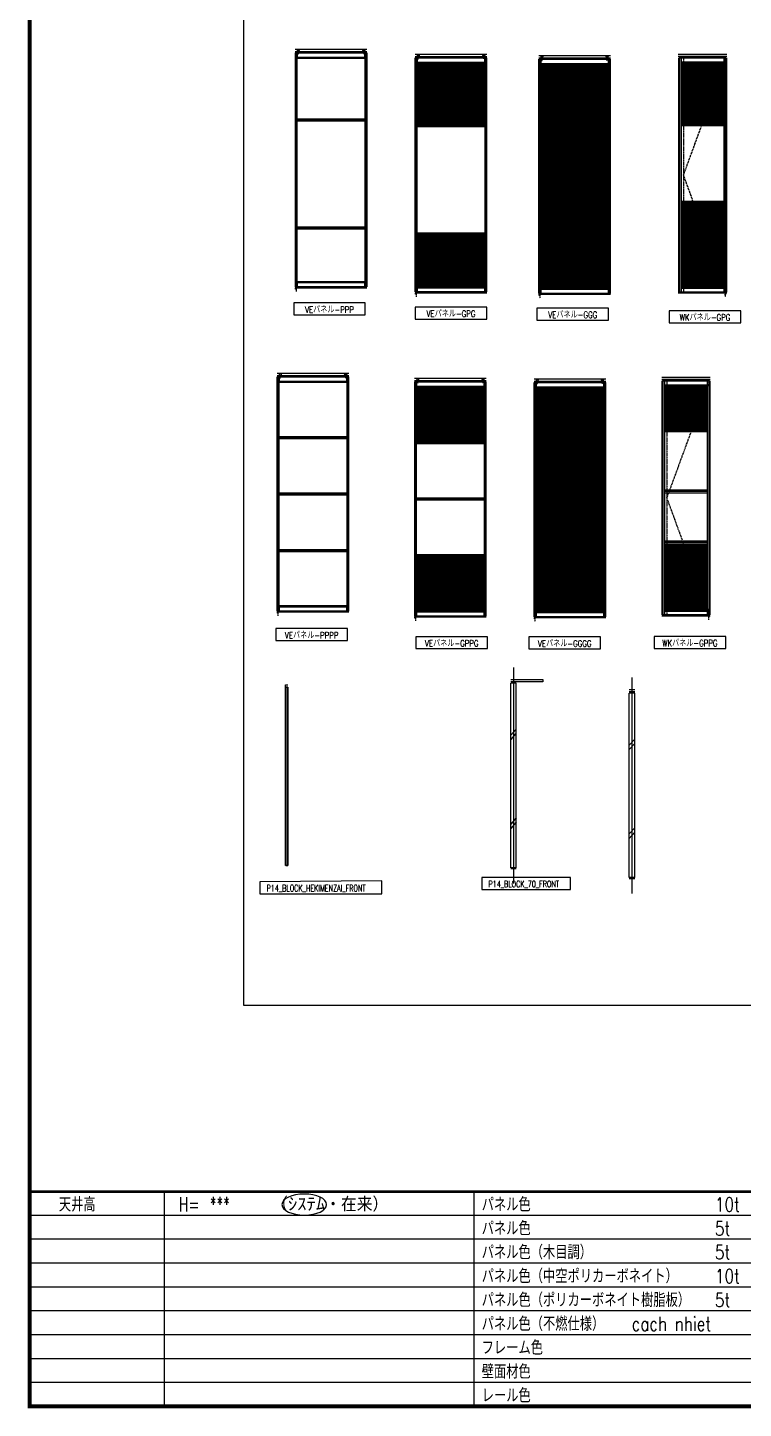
# Model space of a CAD drawing. Header units: inches. Extents: x 8146 to 48346, y -8221 to 20079.
# Drawn here: x 8146 to 17138, y -8221 to 9131 of the extents above; entities that cross this region are included whole.
import ezdxf
from ezdxf.enums import TextEntityAlignment as Align

# ---------------------------------------------------------------- set-up
doc = ezdxf.new("R2010")
doc.units = ezdxf.units.IN
doc.header["$LTSCALE"] = 10
doc.header["$MEASUREMENT"] = 0
for name, pattern in [('CENTER', [2, 1.25, -0.25, 0.25, -0.25]), ('DASHED2', [9.525, 6.35, -3.175]), ('HIDDEN', [0.375, 0.25, -0.125])]:
    doc.linetypes.add(name, pattern=pattern)
for name, color, linetype in [('_P14_製品', 4, 'Continuous'), ('_ハッチング', 7, 'Continuous'), ('_図面枠', 7, 'Continuous'), ('_基準', 1, 'CENTER'), ('_文字', 3, 'Continuous'), ('_製品', 4, 'Continuous'), ('P14_製品寸法', 9, 'Continuous')]:
    doc.layers.add(name, color=color, linetype=linetype)
doc.styles.add('OKAMURA', font='simplex8.shx', dxfattribs={"width": 0.7, "bigfont": 'BIGFONT.shx'})
pattern_1 = [(90, (-2100, -7900), (-15.875, 3e-15), [])]
pattern_2 = [(90, (-2100, -7890), (-15.875, 3e-15), [])]
pattern_3 = [(90, (-2100, -7900), (-15.875, 3e-15), [])]
pattern_4 = [(90, (-2096, -8690), (-15.875, 3e-15), [])]
pattern_5 = [(90, (-2100, -7890), (-15.875, 3e-15), [])]

# ---------------------------------------------------------------- blocks, each defined once
blk = doc.blocks.new('*U80')
at = {"layer": '_ハッチング'}
h = blk.add_hatch(dxfattribs=at)
h.set_pattern_fill('ANSI31', color=5, scale=5, angle=45, style=0)
h.set_pattern_definition(pattern_1)
h.paths.add_polyline_path([(25, 2885), (875, 2885), (875, 2115), (25, 2115)])
h = blk.add_hatch(dxfattribs=at)
h.set_pattern_fill('ANSI31', color=5, scale=5, angle=45, style=0)
h.set_pattern_definition(pattern_1)
h.paths.add_polyline_path([(25, 725), (875, 725), (875, 73), (25, 73)])
at = {"layer": '_ハッチング', "color": 5}
for points in [[(25, 2885), (875, 2885), (875, 2115), (25, 2115)], [(25, 725), (875, 725), (875, 73), (25, 73)]]:
    blk.add_lwpolyline(points, close=True, dxfattribs=at)
at = {"layer": '_基準'}
blk.add_line((11, 87), (11, -49), dxfattribs=at)
at = {"layer": '_製品'}
for p, q in [((0, 3000), (900, 3000)), ((0, 2970), (900, 2970)), ((0, 0), (900, 0))]:
    blk.add_line(p, q, dxfattribs=at)
for points in [[(0, 10), (900, 10), (900, 2953), (0, 2953)], [(2, 2953), (898, 2953), (898, 10), (2, 10)], [(21, 2953), (879, 2953), (879, 10), (21, 10)], [(875, 10), (25, 10), (25, 2953), (875, 2953)], [(25, 2885), (875, 2885), (875, 2953), (25, 2953)], [(25, 2898), (875, 2898), (875, 2953), (25, 2953)], [(25, 2115), (875, 2115), (875, 2085), (25, 2085)], [(875, 2102), (25, 2102), (25, 2098), (875, 2098)], [(25, 755), (875, 755), (875, 725), (25, 725)], [(875, 742), (25, 742), (25, 738), (875, 738)], [(25, 10), (875, 10), (875, 73), (25, 73)], [(875, 60), (25, 60), (25, 73), (875, 73)]]:
    blk.add_lwpolyline(points, close=True, dxfattribs=at)
at = {"layer": '_製品', "color": 6, "linetype": 'HIDDEN'}
for points in [[(27, 2979), (53, 2979, 0.414214), (55, 2981), (55, 2988, 0.414214), (53, 2990), (27, 2990, 0.414214), (25, 2988), (25, 2981, 0.414214)], [(873, 2979), (847, 2979, -0.414214), (845, 2981), (845, 2988, -0.414214), (847, 2990), (873, 2990, -0.414214), (875, 2988), (875, 2981, -0.414214)]]:
    blk.add_lwpolyline(points, format="xyb", close=True, dxfattribs=at)
for points in [[(36, 2939), (44, 2939), (44, 2979), (36, 2979)], [(864, 2939), (856, 2939), (856, 2979), (864, 2979)]]:
    blk.add_lwpolyline(points, close=True, dxfattribs=at)
at = {"layer": '_製品', "color": 2, "linetype": 'DASHED2', "ltscale": 0.3}
blk.add_lwpolyline([(4, 10), (18, 10), (18, -18), (4, -18)], close=True, dxfattribs=at)
blk = doc.blocks.new('*U81')
at = {"layer": '_ハッチング'}
h = blk.add_hatch(dxfattribs=at)
h.set_pattern_fill('ANSI31', color=5, scale=5, angle=45, style=0)
h.set_pattern_definition(pattern_2)
h.paths.add_polyline_path([(25, 2885), (875, 2885), (875, 2125), (25, 2125)])
h = blk.add_hatch(dxfattribs=at)
h.set_pattern_fill('ANSI31', color=5, scale=5, angle=45, style=0)
h.set_pattern_definition([(90, (-2100, -8690), (-15.875, 3e-15), [])])
h.paths.add_polyline_path([(25, 2095), (875, 2095), (875, 765), (25, 765)])
h = blk.add_hatch(dxfattribs=at)
h.set_pattern_fill('ANSI31', color=5, scale=5, angle=45, style=0)
h.set_pattern_definition(pattern_2)
h.paths.add_polyline_path([(25, 735), (875, 735), (875, 73), (25, 73)])
at = {"layer": '_ハッチング', "color": 5}
for points in [[(25, 2885), (875, 2885), (875, 2125), (25, 2125)], [(25, 2095), (875, 2095), (875, 765), (25, 765)], [(25, 735), (875, 735), (875, 73), (25, 73)]]:
    blk.add_lwpolyline(points, close=True, dxfattribs=at)
at = {"layer": '_基準'}
blk.add_line((12, 87), (12, -49), dxfattribs=at)
at = {"layer": '_製品'}
for p, q in [((0, 3000), (900, 3000)), ((0, 2970), (900, 2970)), ((0, 0), (900, 0))]:
    blk.add_line(p, q, dxfattribs=at)
for points in [[(0, 10), (900, 10), (900, 2953), (0, 2953)], [(2, 2953), (898, 2953), (898, 10), (2, 10)], [(21, 2953), (879, 2953), (879, 10), (21, 10)], [(875, 10), (25, 10), (25, 2953), (875, 2953)], [(25, 2885), (875, 2885), (875, 2953), (25, 2953)], [(25, 2898), (875, 2898), (875, 2953), (25, 2953)], [(25, 2125), (875, 2125), (875, 2095), (25, 2095)], [(875, 2112), (25, 2112), (25, 2108), (875, 2108)], [(25, 765), (875, 765), (875, 735), (25, 735)], [(875, 752), (25, 752), (25, 748), (875, 748)], [(25, 10), (875, 10), (875, 73), (25, 73)], [(875, 60), (25, 60), (25, 73), (875, 73)]]:
    blk.add_lwpolyline(points, close=True, dxfattribs=at)
at = {"layer": '_製品', "color": 6, "linetype": 'HIDDEN'}
for points in [[(27, 2979), (53, 2979, 0.414214), (55, 2981), (55, 2988, 0.414214), (53, 2990), (27, 2990, 0.414214), (25, 2988), (25, 2981, 0.414214)], [(873, 2979), (847, 2979, -0.414214), (845, 2981), (845, 2988, -0.414214), (847, 2990), (873, 2990, -0.414214), (875, 2988), (875, 2981, -0.414214)]]:
    blk.add_lwpolyline(points, format="xyb", close=True, dxfattribs=at)
for points in [[(36, 2939), (44, 2939), (44, 2979), (36, 2979)], [(864, 2939), (856, 2939), (856, 2979), (864, 2979)]]:
    blk.add_lwpolyline(points, close=True, dxfattribs=at)
at = {"layer": '_製品', "color": 2, "linetype": 'DASHED2', "ltscale": 0.3}
blk.add_lwpolyline([(5, 10), (19, 10), (19, -18), (5, -18)], close=True, dxfattribs=at)
blk = doc.blocks.new('*U79')
at = {"layer": '_基準'}
blk.add_line((11, 87), (11, -49), dxfattribs=at)
at = {"layer": '_製品'}
for p, q in [((0, 3000), (900, 3000)), ((0, 2970), (900, 2970)), ((0, 0), (900, 0))]:
    blk.add_line(p, q, dxfattribs=at)
for points in [[(0, 10), (900, 10), (900, 2953), (0, 2953)], [(2, 2953), (898, 2953), (898, 10), (2, 10)], [(21, 2953), (879, 2953), (879, 10), (21, 10)], [(875, 10), (25, 10), (25, 2953), (875, 2953)], [(25, 2885), (875, 2885), (875, 2953), (25, 2953)], [(25, 2898), (875, 2898), (875, 2953), (25, 2953)], [(25, 2125), (875, 2125), (875, 2095), (25, 2095)], [(875, 2112), (25, 2112), (25, 2108), (875, 2108)], [(25, 765), (875, 765), (875, 735), (25, 735)], [(875, 752), (25, 752), (25, 748), (875, 748)], [(25, 10), (875, 10), (875, 73), (25, 73)], [(875, 60), (25, 60), (25, 73), (875, 73)]]:
    blk.add_lwpolyline(points, close=True, dxfattribs=at)
at = {"layer": '_製品', "color": 6, "linetype": 'HIDDEN'}
for points in [[(27, 2979), (53, 2979, 0.414214), (55, 2981), (55, 2988, 0.414214), (53, 2990), (27, 2990, 0.414214), (25, 2988), (25, 2981, 0.414214)], [(873, 2979), (847, 2979, -0.414214), (845, 2981), (845, 2988, -0.414214), (847, 2990), (873, 2990, -0.414214), (875, 2988), (875, 2981, -0.414214)]]:
    blk.add_lwpolyline(points, format="xyb", close=True, dxfattribs=at)
for points in [[(36, 2939), (44, 2939), (44, 2979), (36, 2979)], [(864, 2939), (856, 2939), (856, 2979), (864, 2979)]]:
    blk.add_lwpolyline(points, close=True, dxfattribs=at)
at = {"layer": '_製品', "color": 2, "linetype": 'DASHED2', "ltscale": 0.3}
blk.add_lwpolyline([(4, 10), (18, 10), (18, -18), (4, -18)], close=True, dxfattribs=at)
blk = doc.blocks.new('*U83')
at = {"layer": '_ハッチング'}
h = blk.add_hatch(dxfattribs=at)
h.set_pattern_fill('ANSI31', color=5, scale=5, angle=45, style=0)
h.set_pattern_definition(pattern_3)
h.paths.add_polyline_path([(25, 2885), (875, 2885), (875, 2205), (25, 2205)])
h = blk.add_hatch(dxfattribs=at)
h.set_pattern_fill('ANSI31', color=5, scale=5, angle=45, style=0)
h.set_pattern_definition(pattern_3)
h.paths.add_polyline_path([(25, 754), (875, 754), (875, 73), (25, 73)])
at = {"layer": '_ハッチング', "color": 5}
for points in [[(25, 2885), (875, 2885), (875, 2205), (25, 2205)], [(25, 754), (875, 754), (875, 73), (25, 73)]]:
    blk.add_lwpolyline(points, close=True, dxfattribs=at)
at = {"layer": '_基準'}
blk.add_line((11, 87), (11, -49), dxfattribs=at)
at = {"layer": '_製品'}
for p, q in [((0, 3000), (900, 3000)), ((0, 2970), (900, 2970)), ((0, 0), (900, 0))]:
    blk.add_line(p, q, dxfattribs=at)
for points in [[(0, 10), (900, 10), (900, 2953), (0, 2953)], [(2, 2953), (898, 2953), (898, 10), (2, 10)], [(21, 2953), (879, 2953), (879, 10), (21, 10)], [(875, 10), (25, 10), (25, 2953), (875, 2953)], [(25, 2885), (875, 2885), (875, 2953), (25, 2953)], [(25, 2898), (875, 2898), (875, 2953), (25, 2953)], [(25, 2205), (875, 2205), (875, 2175), (25, 2175)], [(875, 2192), (25, 2192), (25, 2188), (875, 2188)], [(25, 1494), (875, 1494), (875, 1464), (25, 1464)], [(875, 1481), (25, 1481), (25, 1477), (875, 1477)], [(25, 784), (875, 784), (875, 754), (25, 754)], [(875, 771), (25, 771), (25, 767), (875, 767)], [(25, 10), (875, 10), (875, 73), (25, 73)], [(875, 60), (25, 60), (25, 73), (875, 73)]]:
    blk.add_lwpolyline(points, close=True, dxfattribs=at)
at = {"layer": '_製品', "color": 6, "linetype": 'HIDDEN'}
for points in [[(27, 2979), (53, 2979, 0.414214), (55, 2981), (55, 2988, 0.414214), (53, 2990), (27, 2990, 0.414214), (25, 2988), (25, 2981, 0.414214)], [(873, 2979), (847, 2979, -0.414214), (845, 2981), (845, 2988, -0.414214), (847, 2990), (873, 2990, -0.414214), (875, 2988), (875, 2981, -0.414214)]]:
    blk.add_lwpolyline(points, format="xyb", close=True, dxfattribs=at)
for points in [[(36, 2939), (44, 2939), (44, 2979), (36, 2979)], [(864, 2939), (856, 2939), (856, 2979), (864, 2979)]]:
    blk.add_lwpolyline(points, close=True, dxfattribs=at)
at = {"layer": '_製品', "color": 2, "linetype": 'DASHED2', "ltscale": 0.3}
blk.add_lwpolyline([(4, 10), (18, 10), (18, -18), (4, -18)], close=True, dxfattribs=at)
blk = doc.blocks.new('*U82')
at = {"layer": '_基準'}
blk.add_line((11, 87), (11, -49), dxfattribs=at)
at = {"layer": '_製品'}
for p, q in [((0, 3000), (900, 3000)), ((0, 2970), (900, 2970)), ((0, 0), (900, 0))]:
    blk.add_line(p, q, dxfattribs=at)
for points in [[(0, 10), (900, 10), (900, 2953), (0, 2953)], [(2, 2953), (898, 2953), (898, 10), (2, 10)], [(21, 2953), (879, 2953), (879, 10), (21, 10)], [(875, 10), (25, 10), (25, 2953), (875, 2953)], [(25, 2885), (875, 2885), (875, 2953), (25, 2953)], [(25, 2898), (875, 2898), (875, 2953), (25, 2953)], [(25, 2205), (875, 2205), (875, 2175), (25, 2175)], [(875, 2192), (25, 2192), (25, 2188), (875, 2188)], [(25, 1494), (875, 1494), (875, 1464), (25, 1464)], [(875, 1481), (25, 1481), (25, 1477), (875, 1477)], [(25, 784), (875, 784), (875, 754), (25, 754)], [(875, 771), (25, 771), (25, 767), (875, 767)], [(25, 10), (875, 10), (875, 73), (25, 73)], [(875, 60), (25, 60), (25, 73), (875, 73)]]:
    blk.add_lwpolyline(points, close=True, dxfattribs=at)
at = {"layer": '_製品', "color": 6, "linetype": 'HIDDEN'}
for points in [[(27, 2979), (53, 2979, 0.414214), (55, 2981), (55, 2988, 0.414214), (53, 2990), (27, 2990, 0.414214), (25, 2988), (25, 2981, 0.414214)], [(873, 2979), (847, 2979, -0.414214), (845, 2981), (845, 2988, -0.414214), (847, 2990), (873, 2990, -0.414214), (875, 2988), (875, 2981, -0.414214)]]:
    blk.add_lwpolyline(points, format="xyb", close=True, dxfattribs=at)
for points in [[(36, 2939), (44, 2939), (44, 2979), (36, 2979)], [(864, 2939), (856, 2939), (856, 2979), (864, 2979)]]:
    blk.add_lwpolyline(points, close=True, dxfattribs=at)
at = {"layer": '_製品', "color": 2, "linetype": 'DASHED2', "ltscale": 0.3}
blk.add_lwpolyline([(4, 10), (18, 10), (18, -18), (4, -18)], close=True, dxfattribs=at)
blk = doc.blocks.new('*U111')
at = {"layer": '_ハッチング'}
h = blk.add_hatch(dxfattribs=at)
h.set_pattern_fill('ANSI31', color=5, scale=5, angle=45, style=0)
h.set_pattern_definition(pattern_4)
h.paths.add_polyline_path([(29, 2885), (571, 2885), (571, 2135), (29, 2135)])
h = blk.add_hatch(dxfattribs=at)
h.set_pattern_fill('ANSI31', color=5, scale=5, angle=45, style=0)
h.set_pattern_definition([(90, (-2096, -10465.23), (-15.875, 3e-15), [])])
h.paths.add_polyline_path([(29, 1120), (571, 1120), (571, 73), (29, 73)])
at = {"layer": '_ハッチング', "color": 5}
for points in [[(29, 2885), (571, 2885), (571, 2135), (29, 2135)], [(29, 1120), (571, 1120), (571, 73), (29, 73)]]:
    blk.add_lwpolyline(points, close=True, dxfattribs=at)
at = {"layer": '_基準'}
for p, q in [((60, 2953), (60, 10)), ((584, 87), (584, -49))]:
    blk.add_line(p, q, dxfattribs=at)
blk.add_lwpolyline([(600, 10), (60, 1481), (600, 2953)], dxfattribs=at)
at = {"layer": '_製品'}
blk.add_line((-5, 0), (605, 0), dxfattribs=at)
for points in [[(-5, 3000), (605, 3000)], [(605, 2970), (-5, 2970)]]:
    blk.add_lwpolyline(points, dxfattribs=at)
for points in [[(600, 10), (0, 10), (0, 2953), (600, 2953)], [(594, 2953), (6, 2953), (6, 10), (594, 10)], [(575, 2953), (25, 2953), (25, 10), (575, 10)], [(29, 10), (571, 10), (571, 2953), (29, 2953)], [(571, 2885), (29, 2885), (29, 2953), (571, 2953)], [(571, 2898), (29, 2898), (29, 2953), (571, 2953)], [(571, 2135), (29, 2135), (29, 2105), (571, 2105)], [(29, 2122), (571, 2122), (571, 2118), (29, 2118)], [(571, 1150), (29, 1150), (29, 1120), (571, 1120)], [(29, 1137), (571, 1137), (571, 1133), (29, 1133)], [(571, 10), (29, 10), (29, 73), (571, 73)], [(29, 60), (571, 60), (571, 73), (29, 73)]]:
    blk.add_lwpolyline(points, close=True, dxfattribs=at)
at = {"layer": '_製品', "color": 2, "linetype": 'DASHED2', "ltscale": 0.3}
blk.add_lwpolyline([(592, 10), (577, 10), (577, -18), (592, -18)], close=True, dxfattribs=at)
blk = doc.blocks.new('*U115')
at = {"layer": '_ハッチング'}
h = blk.add_hatch(dxfattribs=at)
h.set_pattern_fill('ANSI31', color=5, scale=5, angle=45, style=0)
h.set_pattern_definition(pattern_4)
h.paths.add_polyline_path([(29, 2885), (571, 2885), (571, 2347), (29, 2347)])
h = blk.add_hatch(dxfattribs=at)
h.set_pattern_fill('ANSI31', color=5, scale=5, angle=45, style=0)
h.set_pattern_definition([(90, (-2096, -10679.008), (-15.875, 3e-15), [])])
h.paths.add_polyline_path([(29, 906), (571, 906), (571, 73), (29, 73)])
at = {"layer": '_ハッチング', "color": 5}
for points in [[(29, 2885), (571, 2885), (571, 2347), (29, 2347)], [(29, 906), (571, 906), (571, 73), (29, 73)]]:
    blk.add_lwpolyline(points, close=True, dxfattribs=at)
at = {"layer": '_基準'}
for p, q in [((60, 2953), (60, 10)), ((584, 87), (584, -49))]:
    blk.add_line(p, q, dxfattribs=at)
blk.add_lwpolyline([(600, 10), (60, 1481), (600, 2953)], dxfattribs=at)
at = {"layer": '_製品'}
blk.add_line((-5, 0), (605, 0), dxfattribs=at)
for points in [[(-5, 3000), (605, 3000)], [(605, 2970), (-5, 2970)]]:
    blk.add_lwpolyline(points, dxfattribs=at)
for points in [[(600, 10), (0, 10), (0, 2953), (600, 2953)], [(594, 2953), (6, 2953), (6, 10), (594, 10)], [(575, 2953), (25, 2953), (25, 10), (575, 10)], [(29, 10), (571, 10), (571, 2953), (29, 2953)], [(571, 2885), (29, 2885), (29, 2953), (571, 2953)], [(571, 2898), (29, 2898), (29, 2953), (571, 2953)], [(571, 2347), (29, 2347), (29, 2317), (571, 2317)], [(29, 2334), (571, 2334), (571, 2330), (29, 2330)], [(571, 1577), (29, 1577), (29, 1547), (571, 1547)], [(29, 1564), (571, 1564), (571, 1560), (29, 1560)], [(571, 936), (29, 936), (29, 906), (571, 906)], [(29, 923), (571, 923), (571, 919), (29, 919)], [(571, 10), (29, 10), (29, 73), (571, 73)], [(29, 60), (571, 60), (571, 73), (29, 73)]]:
    blk.add_lwpolyline(points, close=True, dxfattribs=at)
at = {"layer": '_製品', "color": 2, "linetype": 'DASHED2', "ltscale": 0.3}
blk.add_lwpolyline([(592, 10), (577, 10), (577, -18), (592, -18)], close=True, dxfattribs=at)
blk = doc.blocks.new('*U31')
at = {"layer": '_製品'}
blk.add_lwpolyline([(29, 2240), (0, 2240), (0, 2270), (29, 2270)], dxfattribs=at)
for points in [[(29, 0), (0, 0), (0, 2240), (29, 2240)], [(29, 2240), (5, 2240), (5, 0), (29, 0)]]:
    blk.add_lwpolyline(points, close=True, dxfattribs=at)
blk = doc.blocks.new('*U128')
at = {"layer": '_ハッチング'}
h = blk.add_hatch(dxfattribs=at)
h.set_pattern_fill('ANSI31', color=5, scale=5, angle=45, style=0)
h.set_pattern_definition(pattern_5)
h.paths.add_polyline_path([(25, 2885), (875, 2885), (875, 2215), (25, 2215)])
h = blk.add_hatch(dxfattribs=at)
h.set_pattern_fill('ANSI31', color=5, scale=5, angle=45, style=0)
h.set_pattern_definition([(90, (-2100, -8600.5), (-15.875, 3e-15), [])])
h.paths.add_polyline_path([(25, 2185), (875, 2185), (875, 1504), (25, 1504)])
h = blk.add_hatch(dxfattribs=at)
h.set_pattern_fill('ANSI31', color=5, scale=5, angle=45, style=0)
h.set_pattern_definition([(90, (-2100, -9311), (-15.875, 3e-15), [])])
h.paths.add_polyline_path([(25, 1474), (875, 1474), (875, 794), (25, 794)])
h = blk.add_hatch(dxfattribs=at)
h.set_pattern_fill('ANSI31', color=5, scale=5, angle=45, style=0)
h.set_pattern_definition(pattern_5)
h.paths.add_polyline_path([(25, 764), (875, 764), (875, 73), (25, 73)])
at = {"layer": '_ハッチング', "color": 5}
for points in [[(25, 2885), (875, 2885), (875, 2215), (25, 2215)], [(25, 2185), (875, 2185), (875, 1504), (25, 1504)], [(25, 1474), (875, 1474), (875, 794), (25, 794)], [(25, 764), (875, 764), (875, 73), (25, 73)]]:
    blk.add_lwpolyline(points, close=True, dxfattribs=at)
at = {"layer": '_基準'}
blk.add_line((11, 87), (11, -49), dxfattribs=at)
at = {"layer": '_製品'}
for p, q in [((0, 3000), (900, 3000)), ((0, 2970), (900, 2970)), ((0, 0), (900, 0))]:
    blk.add_line(p, q, dxfattribs=at)
for points in [[(0, 10), (900, 10), (900, 2953), (0, 2953)], [(2, 2953), (898, 2953), (898, 10), (2, 10)], [(21, 2953), (879, 2953), (879, 10), (21, 10)], [(875, 10), (25, 10), (25, 2953), (875, 2953)], [(25, 2885), (875, 2885), (875, 2953), (25, 2953)], [(25, 2898), (875, 2898), (875, 2953), (25, 2953)], [(25, 2215), (875, 2215), (875, 2185), (25, 2185)], [(875, 2202), (25, 2202), (25, 2198), (875, 2198)], [(25, 1504), (875, 1504), (875, 1474), (25, 1474)], [(875, 1491), (25, 1491), (25, 1487), (875, 1487)], [(25, 794), (875, 794), (875, 764), (25, 764)], [(875, 781), (25, 781), (25, 777), (875, 777)], [(25, 10), (875, 10), (875, 73), (25, 73)], [(875, 60), (25, 60), (25, 73), (875, 73)]]:
    blk.add_lwpolyline(points, close=True, dxfattribs=at)
at = {"layer": '_製品', "color": 6, "linetype": 'HIDDEN'}
for points in [[(27, 2979), (53, 2979, 0.414214), (55, 2981), (55, 2988, 0.414214), (53, 2990), (27, 2990, 0.414214), (25, 2988), (25, 2981, 0.414214)], [(873, 2979), (847, 2979, -0.414214), (845, 2981), (845, 2988, -0.414214), (847, 2990), (873, 2990, -0.414214), (875, 2988), (875, 2981, -0.414214)]]:
    blk.add_lwpolyline(points, format="xyb", close=True, dxfattribs=at)
for points in [[(36, 2939), (44, 2939), (44, 2979), (36, 2979)], [(864, 2939), (856, 2939), (856, 2979), (864, 2979)]]:
    blk.add_lwpolyline(points, close=True, dxfattribs=at)
at = {"layer": '_製品', "color": 2, "linetype": 'DASHED2', "ltscale": 0.3}
blk.add_lwpolyline([(4, 10), (18, 10), (18, -18), (4, -18)], close=True, dxfattribs=at)
blk = doc.blocks.new('*U106')
at = {"color": 1}
blk.add_line((35, 2527), (35, -188), dxfattribs=at)
at = {"layer": '_P14_製品'}
for p, q in [((0, 10), (0, 2329)), ((70, 10), (70, 2329)), ((0, 1674), (70, 1752)), ((0, 1619), (70, 1697)), ((70, 637), (0, 559)), ((70, 582), (0, 504))]:
    blk.add_line(p, q, dxfattribs=at)
for points in [[(70, 10), (0, 10)], [(0, 0), (70, 0)]]:
    blk.add_lwpolyline(points, dxfattribs=at)
at = {"layer": '_製品'}
for p, q in [((0, 2376), (402, 2376)), ((402, 2346), (0, 2346)), ((402, 2376), (402, 2346))]:
    blk.add_line(p, q, dxfattribs=at)
blk.add_lwpolyline([(70, 2329), (0, 2329)], dxfattribs=at)
blk = doc.blocks.new('p18')
at = {"layer": '_図面枠', "color": 7, "linetype": 'Continuous'}
for p, q in [((444.5, 48), (0, 48)), ((562, 42), (0, 42)), ((562, 36), (0, 36)), ((562, 30), (0, 30)), ((444.5, 24), (0, 24)), ((632, 18), (0, 18)), ((562, 12), (0, 12)), ((562, 6), (0, 6))]:
    blk.add_line(p, q, dxfattribs=at)
at = {"layer": '_図面枠', "color": 7, "const_width": 1}
blk.add_lwpolyline([(803, 565), (0, 565), (0, 0), (803, 0)], close=True, dxfattribs=at)
at = {"layer": '_図面枠', "color": 7, "const_width": 0.7}
blk.add_lwpolyline([(0, 54), (803, 54)], dxfattribs=at)
at = {"layer": '_図面枠', "color": 3, "style": 'OKAMURA', "width": 0.7, "flags": 8}
for tag, p, height in [('備考欄01', (3, 49.5), 3.5), ('BUKKENNAME', (651.52, 46.4), 5), ('備考欄02', (3, 43.5), 3.5), ('備考欄03', (3, 37.5), 3.5), ('図面更新内容01', (447.5, 37.5), 3), ('KOKYAKUNAME', (651.57, 36.24), 5), ('備考欄04', (3, 31.5), 3.5), ('図面更新内容02', (447.5, 31.5), 3), ('ZUMENNAME(FREE_INPUT)', (651.66, 26.61), 5), ('備考欄05', (3, 25.5), 3.5), ('図面更新内容03', (447.5, 25.5), 3), ('備考欄06', (3, 19.5), 3.5), ('図面更新内容04', (447.5, 19.5), 3), ('備考欄07', (3, 13.5), 3.5), ('図面更新内容05', (447.5, 13.5), 3), ('備考欄08', (3, 7.5), 3.5), ('図面更新内容06', (447.5, 7.5), 3), ('備考欄09', (3, 1.5), 3.5)]:
    blk.add_attdef(tag, p, '', height=height, dxfattribs=at)
for tag, height, p in [('最終更新年', 4, (536.84, 46)), ('最終更新月', 4, (545.34, 46)), ('最終更新日', 4, (553.84, 46)), ('YOUSUU-KO', 5, (786.75, 7.74)), ('YOUSUU', 5, (800.8, 7.67)), ('SYODAKU-DATE', 5, (629.18, 4.9)), ('SEKKEI-DATE', 5, (691.5, 0.75)), ('KENZU', 5, (719.5, 0.75)), ('SEKKEI', 5, (747.5, 0.75)), ('SEIZU', 5, (775.5, 0.75))]:
    blk.add_attdef(tag, text='', height=height, dxfattribs=at).set_placement(p, align=Align.RIGHT)
for tag, height, p in [('ZUMENSCALE', 5, (596.84, 37.68)), ('図面更新日01', 3, (537, 37.5)), ('更新者名01', 3, (555.75, 37.5)), ('図面更新日02', 3, (537, 31.5)), ('更新者名02', 3, (555.75, 31.5)), ('ZUMENSCALE02', 5, (596.84, 28.78)), ('図面更新日03', 3, (537, 25.5)), ('更新者名03', 3, (555.75, 25.5)), ('図面更新日04', 3, (537, 19.5)), ('更新者名04', 3, (555.75, 19.5)), ('図面更新日05', 3, (537, 13.5)), ('更新者名05', 3, (555.75, 13.5)), ('図面更新日06', 3, (537, 7.5)), ('SYODAKUCHECK', 8, (577.3, 4.9)), ('更新者名06', 3, (555.75, 7.5))]:
    blk.add_attdef(tag, text='', height=height, dxfattribs=at).set_placement(p, align=Align.CENTER)
at = {"layer": 'Defpoints', "style": 'OKAMURA', "width": 0.7, "flags": 8}
blk.add_attdef('ZUWAKUTYPE', text='', height=3.5, dxfattribs=at).set_placement((800.8, 2.77), align=Align.RIGHT)
blk = doc.blocks.new('P14_FRAME')
at = {"layer": '_図面枠', "color": 7, "linetype": 'Continuous'}
for p, q in [((1691, 2700), (1691, 0)), ((5581, 2700), (5581, 0))]:
    blk.add_line(p, q, dxfattribs=at)
at = {"layer": '_図面枠', "color": 3, "linetype": 'Continuous', "extrusion": (0, 0, -1)}
blk.add_ellipse((3451, 2537), major_axis=(-281, 0), ratio=0.471603, dxfattribs=at)
at = {"layer": '_図面枠', "xscale": 50, "yscale": 50, "zscale": 50}
blk.add_blockref('p18', (0, 0), dxfattribs=at)
at = {"layer": '_図面枠', "color": 3, "style": 'OKAMURA'}
for s, width, p in [('天井高 ', 0.8, (368, 2450)), ('***', 0.7, (2264, 2459)), ('パネル色', 0.8, (5680, 2450)), ('パネル色', 0.8, (5680, 2150)), ('パネル色（木目調）', 0.8, (5680, 1850)), ('パネル色（中空ポリカーボネイト）', 0.8, (5680, 1550)), ('パネル色（ポリカーボネイト樹脂板）', 0.8, (5680, 1250)), ('パネル色（不燃仕様）', 0.8, (5680, 950)), ('フレーム色', 0.8, (5680, 650)), ('壁面材色', 0.8, (5680, 350)), ('レール色', 0.8, (5680, 50))]:
    blk.add_text(s, height=175, dxfattribs=dict(at, width=width)).set_placement(p)
at = {"layer": '_図面枠', "color": 3, "linetype": 'Continuous', "style": 'OKAMURA', "width": 0.7}
blk.add_text('H=', height=180, dxfattribs=at).set_placement((1876, 2450))
at = {"layer": '_図面枠', "color": 3, "linetype": 'Continuous', "style": 'OKAMURA'}
blk.add_text('（ｼｽﾃﾑ・在来）', height=180, dxfattribs=at).set_placement((3048, 2450))
at = {"layer": 'Defpoints', "color": 1, "style": 'OKAMURA', "width": 0.8}
for s, p in [('10t', (8610, 2450)), ('5t', (8610, 2150)), ('5t', (8610, 1850)), ('10t', (8610, 1550)), ('5t', (8610, 1250)), ('cach nhiet', (7565, 952))]:
    blk.add_text(s, height=175, dxfattribs=at).set_placement(p)
blk = doc.blocks.new('*U105')
at = {"color": 1}
blk.add_line((35, 2527), (35, -188), dxfattribs=at)
at = {"layer": '_P14_製品'}
for p, q in [((0, 10), (0, 2329)), ((70, 10), (70, 2329)), ((0, 1674), (70, 1752)), ((0, 1619), (70, 1697)), ((70, 637), (0, 559)), ((70, 582), (0, 504))]:
    blk.add_line(p, q, dxfattribs=at)
for points in [[(70, 10), (0, 10)], [(0, 0), (70, 0)]]:
    blk.add_lwpolyline(points, dxfattribs=at)
at = {"layer": '_製品'}
for p, q in [((0, 2376), (70, 2376)), ((70, 2346), (0, 2346))]:
    blk.add_line(p, q, dxfattribs=at)
blk.add_lwpolyline([(70, 2329), (0, 2329)], dxfattribs=at)

msp = doc.modelspace()

# ---------------------------------------------------------------- linework, layer by layer
msp.add_lwpolyline([(10864, 17389), (41206, 17389), (41206, -3156), (10864, -3156)], close=True)
at = {"layer": '_文字', "color": 9}
for points in [[(11489, 5521), (12389, 5521), (12389, 5671), (11489, 5671)], [(13015, 5469), (13915, 5469), (13915, 5619), (13015, 5619)], [(14545, 5456), (15445, 5456), (15445, 5606), (14545, 5606)], [(16206, 5423), (17106, 5423), (17106, 5573), (16206, 5573)], [(11265, 1429), (12165, 1429), (12165, 1579), (11265, 1579)], [(13025, 1327), (13925, 1327), (13925, 1477), (13025, 1477)], [(14444, 1325), (15344, 1325), (15344, 1475), (14444, 1475)], [(16016, 1330), (16916, 1330), (16916, 1480), (16016, 1480)], [(13853, -1701), (14967, -1701), (14967, -1551), (13853, -1551)], [(11065, -1753), (12596, -1753), (12596, -1592), (11065, -1603)]]:
    msp.add_lwpolyline(points, close=True, dxfattribs=at)

# ---------------------------------------------------------------- block references
for name, p in [('*U79', (11509, 5862)), ('*U80', (13015, 5799)), ('*U81', (14568, 5781)), ('*U111', (16326, 5797)), ('*U82', (11280, 1790)), ('*U83', (13007, 1727)), ('*U128', (14509, 1718)), ('*U115', (16118, 1740)), ('*U106', (14216, -1436)), ('*U31', (11386, -1399)), ('*U105', (15704, -1561))]:
    msp.add_blockref(name, p)
at = {"layer": 'P14_製品寸法'}
msp.add_blockref('P14_FRAME', (8171, -8196), dxfattribs=at)

# ---------------------------------------------------------------- texts
at = {"layer": '_文字', "style": 'OKAMURA', "width": 0.8}
for s, p in [('VEパネル-PPP', (11939, 5596)), ('VEパネル-GPG', (13465, 5544)), ('VEパネル-GGG', (14995, 5531)), ('WKパネル-GPG', (16656, 5498)), ('VEパネル-PPPP', (11715, 1504)), ('VEパネル-GPPG', (13475, 1402)), ('VEパネル-GGGG', (14894, 1400)), ('WKパネル-GPPG', (16466, 1405))]:
    msp.add_text(s, height=80, dxfattribs=at).set_placement(p, align=Align.MIDDLE)
at = {"layer": '_文字', "char_height": 80, "width": 1325.66, "attachment_point": 1, "style": 'OKAMURA'}
for s, insert in [('P14_BLOCK_HEKIMENZAI_FRONT', (11148, -1643)), ('P14_BLOCK_70_FRONT', (13936, -1591))]:
    msp.add_mtext(s, dxfattribs=dict(at, insert=insert))

doc.saveas('drawing.dxf')
